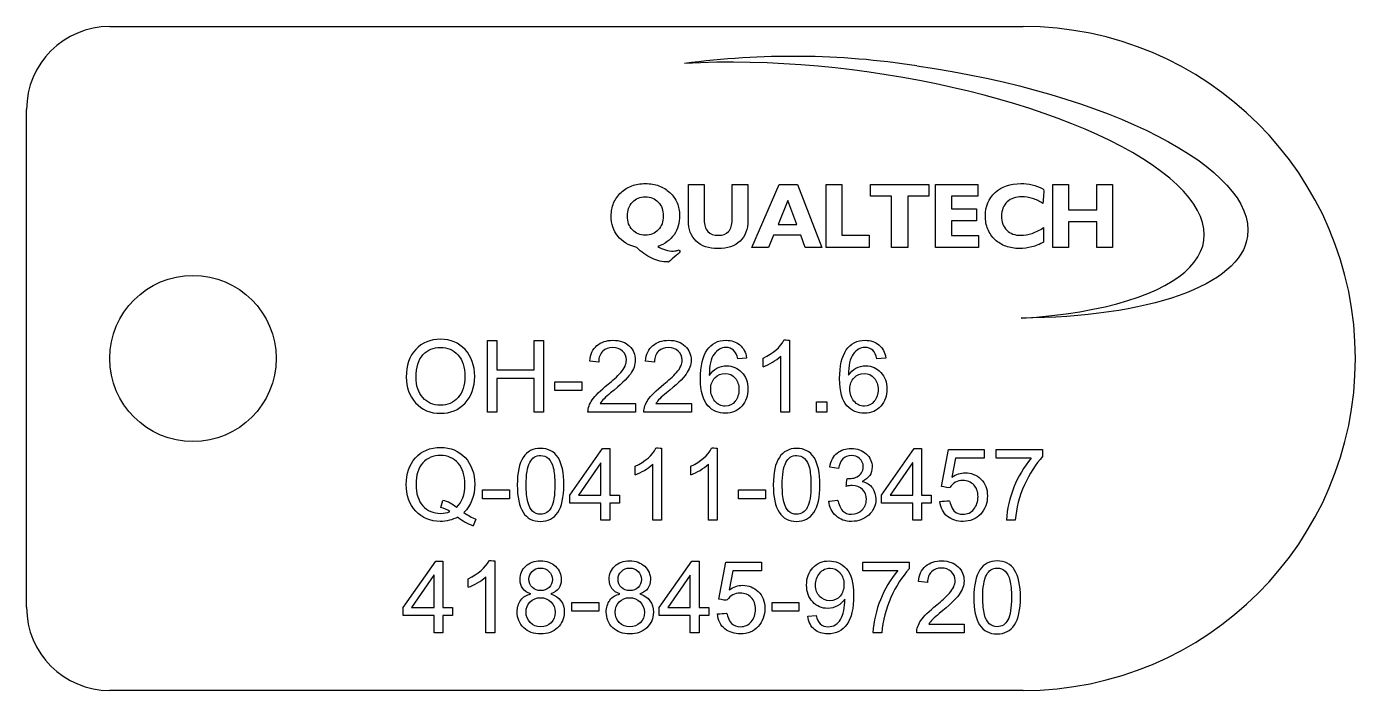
# Model space of a CAD drawing. Extents: x 78.6 to 104, y 67.4 to 80.1.
import ezdxf

# ---------------------------------------------------------------- set-up
doc = ezdxf.new("R2010")
doc.units = 0
doc.header["$LTSCALE"] = 25.4
doc.header["$MEASUREMENT"] = 0
doc.layers.get('0').update_dxf_attribs({"linetype": 'CONTINUOUS'})
doc.layers.add('DV1_DEFAULT', color=7, linetype='CONTINUOUS')
doc.layers.add('DV1_MARK', color=7, linetype='CONTINUOUS')

# ---------------------------------------------------------------- blocks, each defined once
blk = doc.blocks.new('SE1')
at = {"layer": 'DV1_DEFAULT', "color": 7, "linetype": 'CONTINUOUS'}
for p, q in [((80.203, 80.086), (97.663, 80.086)), ((78.613, 68.976), (78.613, 78.496)), ((97.663, 67.386), (80.203, 67.386))]:
    blk.add_line(p, q, dxfattribs=at)
blk.add_circle((81.793, 73.736), 1.59, dxfattribs=at)
for centre, radius, start, end in [((80.203, 78.496), 1.59, 90, 180), ((97.663, 73.736), 6.35, 270, 90), ((80.203, 68.976), 1.59, 180, 270)]:
    blk.add_arc(centre, radius, start, end, dxfattribs=at)
at = {"layer": 'DV1_MARK', "color": 7, "linetype": 'CONTINUOUS'}
for p, q in [((91.262, 77.063), (91.566, 77.063)), ((92.099, 77.063), (92.4, 77.063)), ((92.475, 75.861), (92.999, 77.063)), ((92.999, 77.063), (93.347, 77.063)), ((93.347, 77.063), (93.815, 75.861)), ((93.897, 75.861), (93.897, 77.063)), ((93.897, 77.063), (94.198, 77.063)), ((94.198, 77.063), (94.198, 76.094)), ((94.745, 76.839), (94.745, 77.063)), ((94.745, 77.063), (95.859, 77.063)), ((95.859, 77.063), (95.859, 76.839)), ((95.989, 75.861), (95.989, 77.063)), ((95.989, 77.063), (96.793, 77.063)), ((96.793, 77.063), (96.793, 76.841)), ((98.23, 75.861), (98.23, 77.063)), ((98.23, 77.063), (98.531, 77.063)), ((98.531, 77.063), (98.531, 76.581)), ((99.067, 76.581), (99.067, 77.063)), ((99.067, 77.063), (99.368, 77.063)), ((99.368, 77.063), (99.368, 75.861)), ((93.165, 76.757), (92.979, 76.302)), ((93.334, 76.302), (93.165, 76.757)), ((95.144, 76.839), (94.745, 76.839)), ((95.144, 75.861), (95.144, 76.839)), ((95.46, 76.839), (95.46, 75.861)), ((95.859, 76.839), (95.46, 76.839)), ((96.793, 76.841), (96.29, 76.841)), ((96.29, 76.841), (96.29, 76.596)), ((96.29, 76.596), (96.771, 76.596)), ((96.771, 76.596), (96.771, 76.372)), ((98.531, 76.581), (99.067, 76.581)), ((92.979, 76.302), (93.334, 76.302)), ((96.771, 76.372), (96.29, 76.372)), ((96.29, 76.372), (96.29, 76.087)), ((98.051, 76.241), (98.051, 75.962)), ((98.531, 76.348), (98.531, 75.861)), ((99.067, 76.348), (98.531, 76.348)), ((99.067, 75.861), (99.067, 76.348)), ((92.892, 76.096), (92.796, 75.861)), ((93.411, 76.096), (92.892, 76.096)), ((93.496, 75.861), (93.411, 76.096)), ((94.198, 76.094), (94.716, 76.094)), ((94.716, 76.094), (94.716, 75.861)), ((96.29, 76.087), (96.808, 76.087)), ((96.808, 76.087), (96.808, 75.861)), ((92.796, 75.861), (92.475, 75.861)), ((93.815, 75.861), (93.496, 75.861)), ((94.716, 75.861), (93.897, 75.861)), ((95.46, 75.861), (95.144, 75.861)), ((96.808, 75.861), (95.989, 75.861)), ((98.531, 75.861), (98.23, 75.861)), ((99.368, 75.861), (99.067, 75.861)), ((87.421, 72.711), (87.421, 74.079)), ((87.421, 74.079), (87.602, 74.079)), ((87.602, 74.079), (87.602, 73.517)), ((88.314, 73.517), (88.314, 74.079)), ((88.314, 74.079), (88.494, 74.079)), ((88.494, 74.079), (88.494, 72.711)), ((93.197, 74.087), (93.197, 72.711)), ((89.549, 73.668), (89.377, 73.687)), ((90.614, 73.668), (90.444, 73.687)), ((92.376, 73.743), (92.207, 73.728)), ((92.691, 73.579), (92.691, 73.743)), ((93.028, 72.711), (93.028, 73.781)), ((95.035, 73.743), (94.867, 73.728)), ((87.602, 73.517), (88.314, 73.517)), ((91.662, 73.415), (91.667, 73.415)), ((94.322, 73.415), (94.325, 73.415)), ((88.314, 73.353), (87.602, 73.353)), ((87.602, 73.353), (87.602, 72.711)), ((88.314, 72.711), (88.314, 73.353)), ((88.711, 73.122), (88.711, 73.29)), ((88.711, 73.29), (89.224, 73.29)), ((89.224, 73.29), (89.224, 73.122)), ((89.224, 73.122), (88.711, 73.122)), ((93.714, 72.904), (93.907, 72.904)), ((93.714, 72.711), (93.714, 72.904)), ((93.907, 72.904), (93.907, 72.711)), ((87.602, 72.711), (87.421, 72.711)), ((88.494, 72.711), (88.314, 72.711)), ((90.254, 72.711), (89.344, 72.711)), ((89.578, 72.874), (90.254, 72.874)), ((90.254, 72.874), (90.254, 72.711)), ((91.32, 72.711), (90.41, 72.711)), ((90.643, 72.874), (91.32, 72.874)), ((91.32, 72.874), (91.32, 72.711)), ((93.197, 72.711), (93.028, 72.711)), ((93.907, 72.711), (93.714, 72.711)), ((88.998, 71.124), (89.622, 72.012)), ((89.622, 72.012), (89.761, 72.012)), ((89.761, 72.012), (89.761, 71.124)), ((90.752, 72.019), (90.752, 70.644)), ((91.816, 72.019), (91.816, 70.644)), ((94.956, 71.124), (95.58, 72.012)), ((95.58, 72.012), (95.719, 72.012)), ((95.719, 72.012), (95.719, 71.124)), ((96.101, 71.287), (96.235, 71.992)), ((96.235, 71.992), (96.915, 71.992)), ((96.915, 71.992), (96.915, 71.829)), ((97.148, 71.829), (97.148, 71.992)), ((97.148, 71.992), (98.033, 71.992)), ((98.033, 71.992), (98.033, 71.861)), ((89.589, 71.739), (89.162, 71.124)), ((89.592, 71.739), (89.589, 71.739)), ((89.592, 71.124), (89.592, 71.739)), ((90.247, 71.511), (90.247, 71.675)), ((90.583, 70.644), (90.583, 71.713)), ((91.31, 71.511), (91.31, 71.675)), ((91.647, 70.644), (91.647, 71.713)), ((94.132, 71.629), (93.964, 71.66)), ((95.546, 71.739), (95.12, 71.124)), ((95.55, 71.739), (95.546, 71.739)), ((95.55, 71.124), (95.55, 71.739)), ((96.367, 71.829), (96.296, 71.465)), ((96.915, 71.829), (96.367, 71.829)), ((97.818, 71.829), (97.148, 71.829)), ((87.33, 71.054), (87.33, 71.222)), ((87.33, 71.222), (87.843, 71.222)), ((87.843, 71.222), (87.843, 71.054)), ((88.998, 70.97), (88.998, 71.124)), ((89.162, 71.124), (89.592, 71.124)), ((89.761, 71.124), (89.945, 71.124)), ((89.945, 71.124), (89.945, 70.97)), ((92.224, 71.054), (92.224, 71.222)), ((92.224, 71.222), (92.737, 71.222)), ((92.737, 71.222), (92.737, 71.054)), ((94.956, 70.97), (94.956, 71.124)), ((95.12, 71.124), (95.55, 71.124)), ((95.719, 71.124), (95.903, 71.124)), ((95.903, 71.124), (95.903, 70.97)), ((86.528, 70.888), (86.572, 71.02)), ((87.843, 71.054), (87.33, 71.054)), ((89.592, 70.97), (88.998, 70.97)), ((89.592, 70.644), (89.592, 70.97)), ((89.945, 70.97), (89.761, 70.97)), ((89.761, 70.97), (89.761, 70.644)), ((92.737, 71.054), (92.224, 71.054)), ((95.55, 70.97), (94.956, 70.97)), ((95.55, 70.644), (95.55, 70.97)), ((95.903, 70.97), (95.719, 70.97)), ((95.719, 70.97), (95.719, 70.644)), ((87.202, 70.661), (87.148, 70.535)), ((89.761, 70.644), (89.592, 70.644)), ((90.752, 70.644), (90.583, 70.644)), ((91.816, 70.644), (91.647, 70.644)), ((95.719, 70.644), (95.55, 70.644)), ((85.809, 68.972), (86.434, 69.86)), ((86.434, 69.86), (86.572, 69.86)), ((86.572, 69.86), (86.572, 68.972)), ((87.561, 69.866), (87.561, 68.491)), ((90.704, 68.972), (91.328, 69.86)), ((91.328, 69.86), (91.466, 69.86)), ((91.466, 69.86), (91.466, 68.972)), ((91.847, 69.135), (91.981, 69.84)), ((91.981, 69.84), (92.66, 69.84)), ((92.113, 69.677), (92.042, 69.313)), ((92.66, 69.677), (92.113, 69.677)), ((92.66, 69.84), (92.66, 69.677)), ((94.597, 69.84), (95.483, 69.84)), ((94.597, 69.677), (94.597, 69.84)), ((95.266, 69.677), (94.597, 69.677)), ((95.483, 69.84), (95.483, 69.71)), ((86.4, 69.588), (85.973, 68.972)), ((86.404, 69.588), (86.4, 69.588)), ((86.404, 68.972), (86.404, 69.588)), ((87.055, 69.359), (87.055, 69.523)), ((87.392, 68.491), (87.392, 69.561)), ((91.294, 69.588), (90.868, 68.972)), ((91.298, 69.588), (91.294, 69.588)), ((91.298, 68.972), (91.298, 69.588)), ((95.832, 69.448), (95.66, 69.468)), ((94.254, 69.134), (94.251, 69.134)), ((85.809, 68.819), (85.809, 68.972)), ((85.973, 68.972), (86.404, 68.972)), ((86.572, 68.972), (86.757, 68.972)), ((86.757, 68.972), (86.757, 68.819)), ((89.036, 69.071), (89.549, 69.071)), ((89.036, 68.902), (89.036, 69.071)), ((89.549, 68.902), (89.036, 68.902)), ((89.549, 69.071), (89.549, 68.902)), ((90.704, 68.819), (90.704, 68.972)), ((90.868, 68.972), (91.298, 68.972)), ((91.466, 68.972), (91.652, 68.972)), ((91.652, 68.972), (91.652, 68.819)), ((92.864, 69.071), (93.377, 69.071)), ((92.864, 68.902), (92.864, 69.071)), ((93.377, 68.902), (92.864, 68.902)), ((93.377, 69.071), (93.377, 68.902)), ((86.404, 68.819), (85.809, 68.819)), ((86.404, 68.491), (86.404, 68.819)), ((86.572, 68.819), (86.572, 68.491)), ((86.757, 68.819), (86.572, 68.819)), ((91.298, 68.819), (90.704, 68.819)), ((91.298, 68.491), (91.298, 68.819)), ((91.466, 68.819), (91.466, 68.491)), ((91.652, 68.819), (91.466, 68.819)), ((93.545, 68.808), (93.707, 68.82)), ((95.861, 68.655), (96.537, 68.655)), ((96.537, 68.655), (96.537, 68.491)), ((86.572, 68.491), (86.404, 68.491)), ((87.561, 68.491), (87.392, 68.491)), ((91.466, 68.491), (91.298, 68.491)), ((96.537, 68.491), (95.627, 68.491))]:
    blk.add_line(p, q, dxfattribs=at)
for centre, radius, start, end in [((93.251, 63.901), 15.615, 81.2477, 97.5988), ((92.33, 74.563), 1.048, 290.1672, 311.7603), ((89.885, 72.495), 1.048, 290.1672, 311.7603), ((90.953, 72.487), 1.039, 290.0735, 311.854), ((99.384, 70.509), 2.048, 139.9067, 176.2479), ((86.403, 70.373), 0.53, 55.126, 76.2964), ((86.424, 70.414), 0.624, 49.4635, 76.2783), ((87.527, 71.541), 1.074, 231.2728, 249.3904), ((87.583, 71.6), 1.013, 232.9493, 247.9043), ((96.849, 68.352), 2.064, 140.0522, 176.1329), ((86.707, 70.321), 1.023, 289.9006, 312.027)]:
    blk.add_arc(centre, radius, start, end, dxfattribs=at)
blk.add_ellipse((94.379, 76.941), major_axis=(-6.736, 0.948), ratio=0.337609, start_param=2.119761, end_param=5.253157, dxfattribs=at)
for points in [[(95.627, 79.334), (99.3, 78.817), (102.132, 77.358), (101.951, 76.075)], [(101.951, 76.075), (101.816, 75.118), (100.041, 74.529), (97.621, 74.507)]]:
    blk.add_open_spline(points, degree=3, dxfattribs=at)
for points, knots in [([(90.275, 75.861), (90.119, 75.901), (89.999, 75.973), (89.829, 76.183), (89.788, 76.31), (89.788, 76.551), (89.803, 76.633), (89.834, 76.709), (89.866, 76.785), (89.913, 76.853), (89.976, 76.912), (90.036, 76.969), (90.106, 77.012), (90.183, 77.04), (90.26, 77.069), (90.345, 77.082), (90.536, 77.082), (90.623, 77.068), (90.7, 77.04), (90.778, 77.011), (90.847, 76.969), (90.907, 76.912), (90.968, 76.855), (91.015, 76.788), (91.047, 76.713), (91.079, 76.637), (91.096, 76.559), (91.096, 76.329), (91.061, 76.205), (90.989, 76.104), (90.916, 76.003), (90.813, 75.927), (90.676, 75.877)], [0, 0, 0, 0, 0.12842, 0.12842, 0.25684, 0.25684, 0.333179, 0.333179, 0.333179, 0.333263, 0.333263, 0.333263, 0.333345, 0.333345, 0.333345, 0.498473, 0.498473, 0.666524, 0.666524, 0.666524, 0.666606, 0.666606, 0.666606, 0.666688, 0.666688, 0.666688, 0.78707, 0.78707, 0.999867, 0.999867, 0.999867, 1, 1, 1, 1]), ([(92.4, 77.063), (92.4, 76.834), (92.4, 76.604), (92.4, 76.375), (92.4, 76.206), (92.35, 76.075), (92.25, 75.98), (92.15, 75.886), (92.01, 75.839), (91.652, 75.839), (91.512, 75.886), (91.412, 75.98), (91.312, 76.075), (91.262, 76.206), (91.262, 76.375), (91.262, 76.604), (91.262, 76.834), (91.262, 77.063)], [0, 0, 0, 0, 0.333234, 0.333234, 0.333234, 0.333383, 0.333383, 0.333383, 0.500779, 0.500779, 0.666617, 0.666617, 0.666617, 0.666766, 0.666766, 0.666766, 1, 1, 1, 1]), ([(91.566, 77.063), (91.566, 76.838), (91.566, 76.612), (91.566, 76.387), (91.566, 76.291), (91.588, 76.218), (91.634, 76.168), (91.68, 76.117), (91.747, 76.092), (91.92, 76.092), (91.986, 76.117), (92.077, 76.217), (92.099, 76.291), (92.099, 76.387), (92.099, 76.612), (92.099, 76.838), (92.099, 77.063)], [0, 0, 0, 0, 0.333307, 0.333307, 0.333307, 0.333387, 0.333387, 0.333387, 0.445206, 0.445206, 0.55595, 0.55595, 0.666693, 0.666693, 0.666693, 1, 1, 1, 1]), ([(98.051, 75.962), (97.979, 75.92), (97.905, 75.889), (97.829, 75.87), (97.753, 75.85), (97.674, 75.839), (97.497, 75.839), (97.411, 75.854), (97.253, 75.911), (97.185, 75.953), (97.126, 76.009), (97.066, 76.066), (97.019, 76.133), (96.987, 76.211), (96.955, 76.288), (96.939, 76.371), (96.939, 76.647), (97.001, 76.797), (97.126, 76.911), (97.25, 77.026), (97.415, 77.082), (97.692, 77.082), (97.764, 77.075), (97.833, 77.058), (97.902, 77.041), (97.972, 77.018), (98.04, 76.984), (98.077, 76.966), (98.04, 76.796), (98.04, 76.702)], [0, 0, 0, 0, 0.00006, 0.00006, 0.00006, 0.077207, 0.077207, 0.163611, 0.163611, 0.250016, 0.250016, 0.250016, 0.250078, 0.250078, 0.250078, 0.330611, 0.330611, 0.500034, 0.500034, 0.500034, 0.684291, 0.684291, 0.749989, 0.749989, 0.749989, 0.750044, 0.750044, 0.750044, 1, 1, 1, 1]), ([(90.097, 76.461), (90.097, 76.354), (90.129, 76.266), (90.194, 76.197), (90.259, 76.128), (90.34, 76.093), (90.44, 76.094), (90.54, 76.095), (90.623, 76.128), (90.687, 76.197), (90.751, 76.266), (90.783, 76.354), (90.783, 76.569), (90.752, 76.657), (90.623, 76.796), (90.54, 76.83), (90.34, 76.83), (90.258, 76.796), (90.129, 76.657), (90.097, 76.569), (90.097, 76.461)], [0, 0, 0, 0, 0.000295, 0.000295, 0.000295, 0.000578, 0.000578, 0.000578, 0.000862, 0.000862, 0.000862, 0.200114, 0.200114, 0.400922, 0.400922, 0.60173, 0.60173, 0.800865, 0.800865, 1, 1, 1, 1]), ([(98.04, 76.702), (97.973, 76.745), (97.906, 76.777), (97.839, 76.798), (97.773, 76.819), (97.706, 76.83), (97.518, 76.83), (97.423, 76.798), (97.354, 76.731), (97.285, 76.666), (97.249, 76.576), (97.249, 76.348), (97.283, 76.258), (97.415, 76.124), (97.504, 76.092), (97.689, 76.092), (97.761, 76.104), (97.906, 76.154), (97.979, 76.192), (98.051, 76.241)], [0, 0, 0, 0, 0.000112, 0.000112, 0.000112, 0.17787, 0.17787, 0.500056, 0.500056, 0.500056, 0.61942, 0.61942, 0.735324, 0.735324, 0.851228, 0.851228, 0.925614, 0.925614, 1, 1, 1, 1]), ([(90.676, 75.877), (90.725, 75.85), (90.775, 75.828), (90.826, 75.813), (90.878, 75.797), (90.927, 75.791), (90.992, 75.791), (91.011, 75.793), (91.029, 75.796), (91.047, 75.799), (91.066, 75.806), (91.084, 75.814), (91.087, 75.815), (91.099, 75.792), (91.107, 75.782), (91.114, 75.772), (90.962, 75.649), (90.89, 75.582), (90.887, 75.58), (90.879, 75.582), (90.873, 75.582), (90.771, 75.582), (90.667, 75.607), (90.562, 75.655), (90.457, 75.704), (90.362, 75.772), (90.275, 75.861)], [0, 0, 0, 0, 0.000041, 0.000041, 0.000041, 0.176283, 0.176283, 0.249985, 0.249985, 0.249985, 0.249999, 0.249999, 0.249999, 0.499943, 0.499943, 0.499943, 0.749886, 0.749886, 0.749886, 0.99983, 0.99983, 0.99983, 0.999911, 0.999911, 0.999911, 1, 1, 1, 1]), ([(86.525, 74.103), (86.717, 74.103), (86.873, 74.038), (87.117, 73.777), (87.178, 73.606), (87.178, 73.181), (87.117, 73.01), (86.872, 72.752), (86.716, 72.687), (86.328, 72.687), (86.169, 72.753), (86.05, 72.888), (85.931, 73.023), (85.869, 73.185), (85.869, 73.603), (85.93, 73.78), (86.052, 73.909), (86.173, 74.039), (86.331, 74.103), (86.525, 74.103)], [0, 0, 0, 0, 0.099661, 0.099661, 0.199323, 0.199323, 0.298558, 0.298558, 0.397794, 0.397794, 0.499865, 0.499865, 0.499865, 0.731828, 0.731828, 0.999729, 0.999729, 0.999729, 1, 1, 1, 1]), ([(86.523, 72.841), (86.662, 72.841), (86.774, 72.89), (86.861, 72.987), (86.946, 73.084), (86.99, 73.219), (86.991, 73.393), (86.992, 73.572), (86.947, 73.709), (86.859, 73.806), (86.771, 73.902), (86.66, 73.949), (86.39, 73.949), (86.278, 73.902), (86.19, 73.808), (86.101, 73.714), (86.057, 73.569), (86.057, 73.216), (86.101, 73.086), (86.186, 72.988), (86.272, 72.889), (86.386, 72.841), (86.523, 72.841)], [0, 0, 0, 0, 0.000196, 0.000196, 0.000196, 0.000418, 0.000418, 0.000418, 0.000645, 0.000645, 0.000645, 0.247911, 0.247911, 0.500225, 0.500225, 0.500225, 0.774478, 0.774478, 0.999804, 0.999804, 0.999804, 1, 1, 1, 1]), ([(89.344, 72.711), (89.344, 72.788), (89.371, 72.866), (89.425, 72.945), (89.479, 73.025), (89.579, 73.124), (89.728, 73.242), (89.818, 73.314), (89.899, 73.39), (90.043, 73.548), (90.078, 73.628), (90.078, 73.777), (90.054, 73.834), (90.005, 73.879), (89.956, 73.924), (89.893, 73.947), (89.741, 73.947), (89.678, 73.924), (89.627, 73.877), (89.576, 73.829), (89.549, 73.761), (89.549, 73.668)], [0, 0, 0, 0, 0.000127, 0.000127, 0.000127, 0.000341, 0.000341, 0.000341, 0.174864, 0.174864, 0.349387, 0.349387, 0.500111, 0.500111, 0.500111, 0.746986, 0.746986, 0.999882, 0.999882, 0.999882, 1, 1, 1, 1]), ([(89.377, 73.687), (89.388, 73.816), (89.434, 73.914), (89.515, 73.982), (89.595, 74.05), (89.698, 74.084), (89.956, 74.084), (90.061, 74.047), (90.136, 73.973), (90.212, 73.899), (90.248, 73.809), (90.248, 73.616), (90.217, 73.528), (90.154, 73.438), (90.091, 73.349), (89.964, 73.228), (89.776, 73.077), (89.677, 72.998), (89.611, 72.931), (89.578, 72.874)], [0, 0, 0, 0, 0.000171, 0.000171, 0.000171, 0.23947, 0.23947, 0.499883, 0.499883, 0.499883, 0.770953, 0.770953, 0.999594, 0.999594, 0.999594, 0.999857, 0.999857, 0.999857, 1, 1, 1, 1]), ([(90.41, 72.711), (90.41, 72.788), (90.437, 72.866), (90.491, 72.945), (90.545, 73.025), (90.646, 73.124), (90.794, 73.242), (90.884, 73.315), (90.966, 73.39), (91.037, 73.469), (91.108, 73.548), (91.144, 73.628), (91.144, 73.777), (91.119, 73.834), (91.07, 73.879), (91.022, 73.924), (90.958, 73.947), (90.807, 73.947), (90.744, 73.924), (90.693, 73.877), (90.642, 73.83), (90.615, 73.761), (90.614, 73.668)], [0, 0, 0, 0, 0.000127, 0.000127, 0.000127, 0.000341, 0.000341, 0.000341, 0.000507, 0.000507, 0.000507, 0.268632, 0.268632, 0.500195, 0.500195, 0.500195, 0.747028, 0.747028, 0.999882, 0.999882, 0.999882, 1, 1, 1, 1]), ([(90.444, 73.687), (90.454, 73.816), (90.5, 73.914), (90.581, 73.982), (90.661, 74.05), (90.764, 74.084), (91.022, 74.084), (91.127, 74.047), (91.202, 73.973), (91.278, 73.899), (91.315, 73.809), (91.315, 73.616), (91.283, 73.528), (91.22, 73.438), (91.157, 73.349), (91.03, 73.228), (90.842, 73.077), (90.743, 72.998), (90.677, 72.931), (90.643, 72.874)], [0, 0, 0, 0, 0.000171, 0.000171, 0.000171, 0.23947, 0.23947, 0.499883, 0.499883, 0.499883, 0.770953, 0.770953, 0.999594, 0.999594, 0.999594, 0.999857, 0.999857, 0.999857, 1, 1, 1, 1]), ([(91.667, 73.415), (91.744, 73.535), (91.853, 73.596), (92.108, 73.596), (92.204, 73.554), (92.283, 73.471), (92.361, 73.39), (92.4, 73.283), (92.4, 73.025), (92.361, 72.914), (92.204, 72.732), (92.101, 72.687), (91.839, 72.687), (91.727, 72.735), (91.635, 72.833), (91.543, 72.93), (91.495, 73.102), (91.495, 73.593), (91.537, 73.776), (91.705, 74.022), (91.827, 74.084), (92.088, 74.084), (92.175, 74.055), (92.317, 73.94), (92.36, 73.856), (92.376, 73.743)], [0, 0, 0, 0, 0.186905, 0.186905, 0.333333, 0.333333, 0.333333, 0.415501, 0.415501, 0.498834, 0.498834, 0.582168, 0.582168, 0.666667, 0.666667, 0.666667, 0.745537, 0.745537, 0.822674, 0.822674, 0.899811, 0.899811, 0.949905, 0.949905, 1, 1, 1, 1]), ([(92.207, 73.728), (92.177, 73.874), (92.1, 73.947), (91.89, 73.947), (91.817, 73.904), (91.755, 73.819), (91.692, 73.734), (91.662, 73.599), (91.662, 73.415)], [0, 0, 0, 0, 0.591052, 0.591052, 0.999573, 0.999573, 0.999573, 1, 1, 1, 1]), ([(92.691, 73.743), (92.885, 73.835), (93.018, 73.949), (93.088, 74.087), (93.096, 74.101), (93.16, 74.087), (93.197, 74.087)], [0, 0, 0, 0, 0.000544, 0.000544, 0.000544, 1, 1, 1, 1]), ([(94.325, 73.415), (94.403, 73.535), (94.513, 73.596), (94.768, 73.596), (94.863, 73.554), (94.941, 73.471), (95.019, 73.389), (95.059, 73.283), (95.059, 73.025), (95.02, 72.914), (94.863, 72.732), (94.759, 72.687), (94.498, 72.687), (94.386, 72.735), (94.293, 72.833), (94.201, 72.929), (94.154, 73.102), (94.154, 73.593), (94.196, 73.776), (94.28, 73.899), (94.364, 74.023), (94.485, 74.084), (94.747, 74.084), (94.834, 74.055), (94.976, 73.94), (95.02, 73.856), (95.035, 73.743)], [0, 0, 0, 0, 0.139286, 0.139286, 0.25, 0.25, 0.25, 0.311734, 0.311734, 0.374343, 0.374343, 0.436953, 0.436953, 0.5, 0.5, 0.5, 0.626389, 0.626389, 0.75, 0.75, 0.75, 0.85875, 0.85875, 0.929375, 0.929375, 1, 1, 1, 1]), ([(94.867, 73.728), (94.836, 73.874), (94.758, 73.947), (94.549, 73.947), (94.475, 73.904), (94.413, 73.819), (94.351, 73.734), (94.322, 73.599), (94.322, 73.415)], [0, 0, 0, 0, 0.591052, 0.591052, 0.999573, 0.999573, 0.999573, 1, 1, 1, 1]), ([(91.969, 72.824), (92.046, 72.824), (92.109, 72.855), (92.205, 72.979), (92.229, 73.055), (92.229, 73.231), (92.205, 73.304), (92.109, 73.421), (92.044, 73.449), (91.963, 73.45), (91.889, 73.45), (91.825, 73.422), (91.717, 73.313), (91.69, 73.241), (91.69, 73.062), (91.717, 72.985), (91.769, 72.92), (91.822, 72.856), (91.889, 72.824), (91.969, 72.824)], [0, 0, 0, 0, 0.124985, 0.124985, 0.24997, 0.24997, 0.374956, 0.374956, 0.499941, 0.499941, 0.499941, 0.666023, 0.666023, 0.832105, 0.832105, 0.999882, 0.999882, 0.999882, 1, 1, 1, 1]), ([(94.627, 72.824), (94.706, 72.824), (94.768, 72.855), (94.864, 72.979), (94.889, 73.055), (94.889, 73.231), (94.864, 73.304), (94.768, 73.421), (94.703, 73.449), (94.622, 73.45), (94.547, 73.45), (94.484, 73.422), (94.376, 73.313), (94.349, 73.241), (94.349, 73.062), (94.375, 72.985), (94.428, 72.92), (94.48, 72.856), (94.547, 72.824), (94.627, 72.824)], [0, 0, 0, 0, 0.124985, 0.124985, 0.24997, 0.24997, 0.374956, 0.374956, 0.499941, 0.499941, 0.499941, 0.666023, 0.666023, 0.832105, 0.832105, 0.999882, 0.999882, 0.999882, 1, 1, 1, 1]), ([(86.854, 70.703), (86.753, 70.647), (86.642, 70.619), (86.331, 70.619), (86.174, 70.685), (86.052, 70.817), (85.93, 70.95), (85.869, 71.12), (85.869, 71.533), (85.929, 71.702), (86.047, 71.836), (86.165, 71.969), (86.325, 72.035), (86.716, 72.035), (86.873, 71.971), (86.995, 71.84), (87.118, 71.71), (87.178, 71.539), (87.178, 71.103), (87.11, 70.924), (86.973, 70.791)], [0, 0, 0, 0, 0.097222, 0.097222, 0.25, 0.25, 0.25, 0.375551, 0.375551, 0.5, 0.5, 0.5, 0.627907, 0.627907, 0.75, 0.75, 0.75, 0.870564, 0.870564, 1, 1, 1, 1]), ([(88.436, 72.016), (88.734, 72.016), (88.882, 71.783), (88.882, 71.081), (88.844, 70.906), (88.767, 70.791), (88.69, 70.677), (88.58, 70.619), (88.14, 70.619), (87.992, 70.852), (87.992, 71.552), (88.03, 71.728), (88.183, 71.959), (88.293, 72.016), (88.436, 72.016)], [0, 0, 0, 0, 0.332036, 0.332036, 0.5, 0.5, 0.5, 0.597389, 0.597389, 0.797714, 0.797714, 0.898857, 0.898857, 1, 1, 1, 1]), ([(90.247, 71.675), (90.44, 71.768), (90.573, 71.882), (90.643, 72.019), (90.651, 72.033), (90.716, 72.019), (90.752, 72.019)], [0, 0, 0, 0, 0.000544, 0.000544, 0.000544, 1, 1, 1, 1]), ([(91.31, 71.675), (91.505, 71.768), (91.636, 71.882), (91.707, 72.019), (91.715, 72.034), (91.78, 72.019), (91.816, 72.019)], [0, 0, 0, 0, 0.000544, 0.000544, 0.000544, 1, 1, 1, 1]), ([(93.331, 72.016), (93.628, 72.016), (93.776, 71.783), (93.776, 71.081), (93.738, 70.906), (93.662, 70.791), (93.585, 70.676), (93.474, 70.619), (93.035, 70.619), (92.886, 70.852), (92.886, 71.552), (92.924, 71.728), (93.002, 71.843), (93.079, 71.958), (93.188, 72.016), (93.331, 72.016)], [0, 0, 0, 0, 0.331969, 0.331969, 0.499899, 0.499899, 0.499899, 0.621092, 0.621092, 0.872741, 0.872741, 0.999797, 0.999797, 0.999797, 1, 1, 1, 1]), ([(93.964, 71.66), (93.986, 71.779), (94.034, 71.868), (94.183, 71.986), (94.272, 72.016), (94.489, 72.016), (94.585, 71.981), (94.661, 71.913), (94.738, 71.845), (94.775, 71.76), (94.775, 71.533), (94.713, 71.441), (94.587, 71.385), (94.587, 71.385), (94.587, 71.383), (94.587, 71.382)], [0, 0, 0, 0, 0.107649, 0.107649, 0.215297, 0.215297, 0.333333, 0.333333, 0.333333, 0.478667, 0.478667, 0.666667, 0.666667, 0.666667, 1, 1, 1, 1]), ([(86.83, 70.888), (86.937, 70.988), (86.991, 71.133), (86.991, 71.5), (86.948, 71.636), (86.775, 71.832), (86.663, 71.881), (86.387, 71.881), (86.275, 71.834), (86.187, 71.74), (86.1, 71.647), (86.057, 71.508), (86.057, 71.15), (86.101, 71.013), (86.187, 70.917), (86.274, 70.821), (86.387, 70.773), (86.593, 70.773), (86.653, 70.785), (86.706, 70.808)], [0, 0, 0, 0, 0.090822, 0.090822, 0.171837, 0.171837, 0.252852, 0.252852, 0.333333, 0.333333, 0.333333, 0.501692, 0.501692, 0.666667, 0.666667, 0.666667, 0.889381, 0.889381, 1, 1, 1, 1]), ([(88.437, 70.756), (88.527, 70.756), (88.596, 70.8), (88.688, 70.975), (88.711, 71.118), (88.711, 71.454), (88.701, 71.564), (88.681, 71.643), (88.661, 71.722), (88.6, 71.84), (88.496, 71.879), (88.435, 71.88), (88.344, 71.881), (88.277, 71.834), (88.231, 71.746), (88.184, 71.657), (88.162, 71.514), (88.162, 71.181), (88.173, 71.072), (88.193, 70.992), (88.213, 70.913), (88.244, 70.854), (88.326, 70.775), (88.376, 70.756), (88.437, 70.756)], [0, 0, 0, 0, 0.092948, 0.092948, 0.185896, 0.185896, 0.249983, 0.249983, 0.249983, 0.374975, 0.499966, 0.499966, 0.499966, 0.500034, 0.500034, 0.500034, 0.647565, 0.647565, 0.750017, 0.750017, 0.750017, 0.875008, 0.875008, 1, 1, 1, 1]), ([(93.331, 70.756), (93.422, 70.756), (93.491, 70.8), (93.536, 70.887), (93.582, 70.975), (93.605, 71.118), (93.605, 71.454), (93.595, 71.564), (93.555, 71.722), (93.493, 71.84), (93.391, 71.879), (93.329, 71.88), (93.239, 71.881), (93.171, 71.834), (93.126, 71.746), (93.08, 71.657), (93.057, 71.514), (93.057, 71.181), (93.067, 71.072), (93.088, 70.992), (93.109, 70.913), (93.139, 70.854), (93.179, 70.815), (93.22, 70.775), (93.271, 70.756), (93.331, 70.756)], [0, 0, 0, 0, 0.000135, 0.000135, 0.000135, 0.163007, 0.163007, 0.275307, 0.275307, 0.387606, 0.499906, 0.499906, 0.499906, 0.500041, 0.500041, 0.500041, 0.794988, 0.794988, 0.999812, 0.999812, 0.999812, 0.999914, 0.999914, 0.999914, 1, 1, 1, 1]), ([(94.277, 71.29), (94.284, 71.339), (94.29, 71.388), (94.297, 71.437), (94.298, 71.442), (94.377, 71.439), (94.403, 71.444), (94.43, 71.448), (94.459, 71.458), (94.492, 71.475), (94.525, 71.491), (94.551, 71.515), (94.573, 71.547), (94.594, 71.579), (94.605, 71.618), (94.605, 71.733), (94.582, 71.786), (94.491, 71.86), (94.439, 71.879), (94.38, 71.88), (94.312, 71.881), (94.256, 71.858), (94.213, 71.814), (94.171, 71.771), (94.144, 71.709), (94.132, 71.629)], [0, 0, 0, 0, 0.499823, 0.499823, 0.499823, 0.499876, 0.499876, 0.499876, 0.499923, 0.499923, 0.499923, 0.499979, 0.499979, 0.499979, 0.626799, 0.626799, 0.8133, 0.8133, 0.999801, 0.999801, 0.999801, 0.999896, 0.999896, 0.999896, 1, 1, 1, 1]), ([(98.033, 71.861), (97.9, 71.715), (97.783, 71.533), (97.686, 71.316), (97.588, 71.098), (97.529, 70.875), (97.511, 70.644), (97.511, 70.639), (97.397, 70.644), (97.341, 70.644)], [0, 0, 0, 0, 0.000651, 0.000651, 0.000651, 0.001352, 0.001352, 0.001352, 1, 1, 1, 1]), ([(94.587, 71.382), (94.672, 71.365), (94.737, 71.324), (94.779, 71.259), (94.822, 71.193), (94.845, 71.122), (94.845, 70.921), (94.799, 70.818), (94.709, 70.739), (94.618, 70.659), (94.51, 70.619), (94.262, 70.619), (94.163, 70.654), (94.085, 70.725), (94.006, 70.795), (93.96, 70.888), (93.947, 71.005), (93.947, 71.006), (94.06, 71.02), (94.116, 71.028), (94.12, 71.028), (94.163, 70.869), (94.208, 70.824), (94.252, 70.779), (94.311, 70.756), (94.462, 70.756), (94.528, 70.784), (94.583, 70.839), (94.637, 70.894), (94.665, 70.961), (94.665, 71.117), (94.639, 71.181), (94.59, 71.231), (94.541, 71.282), (94.475, 71.307), (94.363, 71.307), (94.323, 71.302), (94.277, 71.29)], [0, 0, 0, 0, 0.00004, 0.00004, 0.00004, 0.064134, 0.064134, 0.166685, 0.166685, 0.166685, 0.251845, 0.251845, 0.333329, 0.333329, 0.333329, 0.333384, 0.333384, 0.333384, 0.500028, 0.500028, 0.500028, 0.500067, 0.500067, 0.500067, 0.580377, 0.580377, 0.666711, 0.666711, 0.666711, 0.75247, 0.75247, 0.833356, 0.833356, 0.833356, 0.951226, 0.951226, 1, 1, 1, 1]), ([(96.296, 71.465), (96.38, 71.521), (96.466, 71.549), (96.555, 71.55), (96.669, 71.551), (96.768, 71.509), (96.853, 71.429), (96.938, 71.348), (96.979, 71.241), (96.979, 70.971), (96.937, 70.856), (96.85, 70.761), (96.764, 70.667), (96.652, 70.619), (96.399, 70.619), (96.299, 70.652), (96.216, 70.715), (96.132, 70.779), (96.085, 70.876), (96.072, 71.003)], [0, 0, 0, 0, 0.00014, 0.00014, 0.00014, 0.000309, 0.000309, 0.000309, 0.248501, 0.248501, 0.500069, 0.500069, 0.500069, 0.775118, 0.775118, 0.99983, 0.99983, 0.99983, 1, 1, 1, 1]), ([(96.072, 71.003), (96.13, 71.007), (96.189, 71.012), (96.248, 71.016), (96.256, 71.016), (96.293, 70.864), (96.339, 70.821), (96.386, 70.778), (96.443, 70.756), (96.597, 70.756), (96.666, 70.788), (96.719, 70.853), (96.772, 70.918), (96.799, 70.997), (96.799, 71.186), (96.772, 71.262), (96.718, 71.317), (96.664, 71.373), (96.594, 71.401), (96.401, 71.401), (96.319, 71.356), (96.261, 71.268), (96.248, 71.248), (96.154, 71.281), (96.101, 71.287)], [0, 0, 0, 0, 0.199991, 0.199991, 0.199991, 0.200036, 0.200036, 0.200036, 0.289973, 0.289973, 0.400027, 0.400027, 0.400027, 0.499061, 0.499061, 0.600018, 0.600018, 0.600018, 0.688693, 0.688693, 0.800009, 0.800009, 0.800009, 1, 1, 1, 1]), ([(87.055, 69.523), (87.25, 69.615), (87.382, 69.73), (87.452, 69.866), (87.46, 69.881), (87.525, 69.866), (87.561, 69.866)], [0, 0, 0, 0, 0.000543, 0.000543, 0.000543, 1, 1, 1, 1]), ([(88.25, 69.235), (88.113, 69.276), (88.045, 69.368), (88.045, 69.611), (88.08, 69.695), (88.153, 69.763), (88.225, 69.831), (88.32, 69.864), (88.555, 69.864), (88.651, 69.829), (88.724, 69.76), (88.798, 69.69), (88.834, 69.606), (88.834, 69.373), (88.768, 69.282), (88.633, 69.235), (88.632, 69.234), (88.633, 69.232), (88.633, 69.231)], [0, 0, 0, 0, 0.147004, 0.147004, 0.25, 0.25, 0.25, 0.373552, 0.373552, 0.5, 0.5, 0.5, 0.605469, 0.605469, 0.75, 0.75, 0.75, 1, 1, 1, 1]), ([(89.954, 69.235), (89.817, 69.276), (89.749, 69.368), (89.749, 69.611), (89.784, 69.695), (89.857, 69.763), (89.929, 69.831), (90.024, 69.864), (90.259, 69.864), (90.355, 69.829), (90.428, 69.76), (90.501, 69.69), (90.538, 69.606), (90.538, 69.373), (90.471, 69.282), (90.337, 69.235), (90.336, 69.234), (90.337, 69.232), (90.337, 69.231)], [0, 0, 0, 0, 0.147004, 0.147004, 0.25, 0.25, 0.25, 0.373552, 0.373552, 0.5, 0.5, 0.5, 0.605469, 0.605469, 0.75, 0.75, 0.75, 1, 1, 1, 1]), ([(94.251, 69.134), (94.218, 69.081), (94.172, 69.037), (94.114, 69.004), (94.056, 68.972), (93.995, 68.955), (93.815, 68.955), (93.718, 68.996), (93.64, 69.079), (93.562, 69.162), (93.522, 69.269), (93.522, 69.537), (93.562, 69.648), (93.642, 69.734), (93.722, 69.821), (93.826, 69.864), (94.079, 69.864), (94.19, 69.814), (94.282, 69.716), (94.376, 69.617), (94.422, 69.446), (94.422, 68.956), (94.379, 68.771), (94.294, 68.65), (94.209, 68.529), (94.088, 68.467), (93.827, 68.467), (93.741, 68.495), (93.672, 68.552), (93.603, 68.608), (93.561, 68.693), (93.545, 68.808)], [0, 0, 0, 0, 0.000039, 0.000039, 0.000039, 0.074779, 0.074779, 0.200019, 0.200019, 0.200019, 0.299329, 0.299329, 0.399999, 0.399999, 0.399999, 0.499631, 0.499631, 0.599979, 0.599979, 0.599979, 0.699226, 0.699226, 0.79996, 0.79996, 0.79996, 0.920927, 0.920927, 0.99994, 0.99994, 0.99994, 1, 1, 1, 1]), ([(95.66, 69.468), (95.671, 69.596), (95.717, 69.694), (95.798, 69.762), (95.878, 69.83), (95.981, 69.864), (96.239, 69.864), (96.344, 69.827), (96.42, 69.753), (96.495, 69.68), (96.532, 69.589), (96.532, 69.397), (96.501, 69.308), (96.437, 69.218), (96.374, 69.129), (96.248, 69.009), (96.059, 68.858), (95.96, 68.778), (95.893, 68.711), (95.861, 68.655)], [0, 0, 0, 0, 0.000171, 0.000171, 0.000171, 0.23947, 0.23947, 0.499883, 0.499883, 0.499883, 0.77331, 0.77331, 0.999594, 0.999594, 0.999594, 0.999857, 0.999857, 0.999857, 1, 1, 1, 1]), ([(97.164, 69.864), (97.462, 69.864), (97.61, 69.63), (97.61, 68.929), (97.572, 68.754), (97.494, 68.639), (97.417, 68.525), (97.308, 68.467), (96.867, 68.467), (96.719, 68.699), (96.719, 69.4), (96.758, 69.576), (96.835, 69.691), (96.911, 69.806), (97.021, 69.864), (97.164, 69.864)], [0, 0, 0, 0, 0.331969, 0.331969, 0.499899, 0.499899, 0.499899, 0.621556, 0.621556, 0.872571, 0.872571, 0.999797, 0.999797, 0.999797, 1, 1, 1, 1]), ([(88.44, 69.296), (88.503, 69.296), (88.556, 69.316), (88.642, 69.397), (88.663, 69.448), (88.663, 69.569), (88.641, 69.621), (88.598, 69.663), (88.555, 69.706), (88.501, 69.727), (88.373, 69.727), (88.321, 69.706), (88.279, 69.664), (88.237, 69.623), (88.215, 69.574), (88.215, 69.449), (88.237, 69.396), (88.281, 69.356), (88.323, 69.316), (88.376, 69.296), (88.44, 69.296)], [0, 0, 0, 0, 0.109993, 0.109993, 0.219987, 0.219987, 0.333314, 0.333314, 0.333314, 0.497589, 0.497589, 0.666627, 0.666627, 0.666627, 0.819903, 0.819903, 0.999941, 0.999941, 0.999941, 1, 1, 1, 1]), ([(90.144, 69.296), (90.207, 69.296), (90.259, 69.316), (90.302, 69.356), (90.345, 69.397), (90.367, 69.448), (90.367, 69.569), (90.345, 69.621), (90.301, 69.663), (90.258, 69.705), (90.205, 69.727), (90.077, 69.727), (90.024, 69.706), (89.982, 69.664), (89.94, 69.623), (89.919, 69.574), (89.919, 69.449), (89.941, 69.396), (89.984, 69.356), (90.026, 69.315), (90.08, 69.296), (90.144, 69.296)], [0, 0, 0, 0, 0.000059, 0.000059, 0.000059, 0.164219, 0.164219, 0.333353, 0.333353, 0.333353, 0.5, 0.5, 0.666647, 0.666647, 0.666647, 0.819913, 0.819913, 0.99994, 0.99994, 0.99994, 1, 1, 1, 1]), ([(93.967, 69.102), (94.049, 69.102), (94.115, 69.131), (94.163, 69.189), (94.212, 69.248), (94.236, 69.321), (94.236, 69.5), (94.211, 69.576), (94.161, 69.636), (94.111, 69.696), (94.049, 69.727), (93.893, 69.727), (93.826, 69.695), (93.719, 69.566), (93.693, 69.488), (93.693, 69.31), (93.719, 69.24), (93.825, 69.129), (93.889, 69.102), (93.967, 69.102)], [0, 0, 0, 0, 0.000115, 0.000115, 0.000115, 0.248817, 0.248817, 0.500058, 0.500058, 0.500058, 0.603436, 0.603436, 0.705612, 0.705612, 0.807788, 0.807788, 0.903894, 0.903894, 1, 1, 1, 1]), ([(95.483, 69.71), (95.348, 69.563), (95.233, 69.381), (95.134, 69.164), (95.037, 68.947), (94.979, 68.722), (94.961, 68.491), (94.96, 68.486), (94.846, 68.491), (94.789, 68.491)], [0, 0, 0, 0, 0.000653, 0.000653, 0.000653, 0.001353, 0.001353, 0.001353, 1, 1, 1, 1]), ([(95.627, 68.491), (95.627, 68.568), (95.654, 68.647), (95.761, 68.805), (95.863, 68.904), (96.011, 69.022), (96.101, 69.094), (96.182, 69.17), (96.254, 69.249), (96.325, 69.328), (96.361, 69.408), (96.361, 69.558), (96.337, 69.614), (96.287, 69.66), (96.238, 69.704), (96.176, 69.727), (96.025, 69.727), (95.961, 69.704), (95.91, 69.657), (95.859, 69.609), (95.832, 69.541), (95.832, 69.448)], [0, 0, 0, 0, 0.166635, 0.166635, 0.33327, 0.33327, 0.33327, 0.333381, 0.333381, 0.333381, 0.512209, 0.512209, 0.666651, 0.666651, 0.666651, 0.833286, 0.833286, 0.999921, 0.999921, 0.999921, 1, 1, 1, 1]), ([(97.165, 68.605), (97.255, 68.606), (97.323, 68.647), (97.37, 68.736), (97.416, 68.823), (97.439, 68.966), (97.439, 69.303), (97.429, 69.412), (97.409, 69.491), (97.389, 69.571), (97.328, 69.689), (97.224, 69.727), (97.072, 69.727), (97.004, 69.682), (96.913, 69.504), (96.89, 69.361), (96.89, 69.028), (96.901, 68.921), (96.921, 68.84), (96.941, 68.76), (96.972, 68.701), (97.013, 68.663), (97.054, 68.625), (97.104, 68.604), (97.165, 68.605)], [0, 0, 0, 0, 0.000135, 0.000135, 0.000135, 0.294635, 0.294635, 0.499974, 0.499974, 0.499974, 0.584366, 0.668758, 0.668758, 0.791623, 0.791623, 0.914489, 0.914489, 0.999812, 0.999812, 0.999812, 0.999914, 0.999914, 0.999914, 1, 1, 1, 1]), ([(92.042, 69.313), (92.124, 69.369), (92.211, 69.397), (92.415, 69.397), (92.514, 69.357), (92.599, 69.277), (92.683, 69.197), (92.725, 69.089), (92.725, 68.819), (92.682, 68.704), (92.596, 68.609), (92.51, 68.515), (92.397, 68.467), (92.143, 68.467), (92.045, 68.499), (91.961, 68.564), (91.878, 68.628), (91.83, 68.724), (91.818, 68.85)], [0, 0, 0, 0, 0.147305, 0.147305, 0.333296, 0.333296, 0.333296, 0.498817, 0.498817, 0.666591, 0.666591, 0.666591, 0.849366, 0.849366, 0.999887, 0.999887, 0.999887, 1, 1, 1, 1]), ([(88.633, 69.231), (88.804, 69.175), (88.89, 69.059), (88.89, 68.763), (88.848, 68.665), (88.763, 68.586), (88.679, 68.507), (88.572, 68.467), (88.307, 68.467), (88.199, 68.507), (88.031, 68.666), (87.989, 68.766), (87.989, 68.972), (88.013, 69.048), (88.059, 69.113), (88.106, 69.178), (88.17, 69.216), (88.25, 69.231), (88.25, 69.231), (88.25, 69.233), (88.25, 69.235)], [0, 0, 0, 0, 0.20101, 0.20101, 0.333307, 0.333307, 0.333307, 0.422464, 0.422464, 0.512235, 0.512235, 0.602006, 0.602006, 0.666614, 0.666614, 0.666614, 0.666693, 0.666693, 0.666693, 1, 1, 1, 1]), ([(88.44, 68.605), (88.52, 68.606), (88.586, 68.63), (88.639, 68.681), (88.692, 68.732), (88.718, 68.799), (88.718, 68.961), (88.691, 69.029), (88.636, 69.081), (88.581, 69.133), (88.515, 69.16), (88.354, 69.16), (88.288, 69.133), (88.237, 69.079), (88.185, 69.025), (88.16, 68.96), (88.16, 68.805), (88.187, 68.738), (88.292, 68.631), (88.359, 68.604), (88.44, 68.605)], [0, 0, 0, 0, 0.000075, 0.000075, 0.000075, 0.16766, 0.16766, 0.333383, 0.333383, 0.333383, 0.497213, 0.497213, 0.666692, 0.666692, 0.666692, 0.774336, 0.774336, 0.887168, 0.887168, 1, 1, 1, 1]), ([(90.337, 69.231), (90.508, 69.175), (90.593, 69.059), (90.593, 68.763), (90.551, 68.665), (90.383, 68.506), (90.275, 68.467), (90.011, 68.467), (89.902, 68.507), (89.819, 68.586), (89.736, 68.666), (89.693, 68.766), (89.693, 68.972), (89.717, 69.048), (89.763, 69.113), (89.81, 69.178), (89.873, 69.216), (89.954, 69.231), (89.954, 69.231), (89.954, 69.233), (89.954, 69.235)], [0, 0, 0, 0, 0.111712, 0.111712, 0.185237, 0.185237, 0.258761, 0.258761, 0.333307, 0.333307, 0.333307, 0.527125, 0.527125, 0.666614, 0.666614, 0.666614, 0.666693, 0.666693, 0.666693, 1, 1, 1, 1]), ([(90.144, 68.605), (90.223, 68.606), (90.289, 68.63), (90.342, 68.681), (90.395, 68.733), (90.422, 68.799), (90.422, 68.961), (90.395, 69.029), (90.34, 69.081), (90.285, 69.133), (90.219, 69.16), (90.058, 69.16), (89.992, 69.133), (89.941, 69.079), (89.889, 69.025), (89.863, 68.96), (89.863, 68.805), (89.891, 68.738), (89.943, 68.685), (89.995, 68.631), (90.063, 68.604), (90.144, 68.605)], [0, 0, 0, 0, 0.000075, 0.000075, 0.000075, 0.167647, 0.167647, 0.333358, 0.333358, 0.333358, 0.497175, 0.497175, 0.666641, 0.666641, 0.666641, 0.829361, 0.829361, 0.999924, 0.999924, 0.999924, 1, 1, 1, 1]), ([(91.818, 68.85), (91.876, 68.855), (91.935, 68.86), (91.993, 68.864), (92.001, 68.865), (92.038, 68.711), (92.085, 68.668), (92.132, 68.626), (92.189, 68.604), (92.257, 68.605), (92.343, 68.606), (92.412, 68.637), (92.465, 68.701), (92.517, 68.766), (92.545, 68.844), (92.545, 69.034), (92.518, 69.11), (92.464, 69.165), (92.41, 69.221), (92.34, 69.248), (92.255, 69.249), (92.147, 69.25), (92.064, 69.204), (92.007, 69.116), (91.994, 69.096), (91.9, 69.129), (91.847, 69.135)], [0, 0, 0, 0, 0.333199, 0.333199, 0.333199, 0.333274, 0.333274, 0.333274, 0.333338, 0.333338, 0.333338, 0.33342, 0.33342, 0.33342, 0.499223, 0.499223, 0.666619, 0.666619, 0.666619, 0.666699, 0.666699, 0.666699, 0.666801, 0.666801, 0.666801, 1, 1, 1, 1]), ([(93.707, 68.82), (93.733, 68.677), (93.808, 68.604), (93.934, 68.605), (94.038, 68.605), (94.117, 68.651), (94.172, 68.746), (94.228, 68.84), (94.254, 68.97), (94.254, 69.134)], [0, 0, 0, 0, 0.345976, 0.345976, 0.345976, 0.626883, 0.626883, 0.626883, 1, 1, 1, 1])]:
    blk.add_open_spline(points, degree=3, knots=knots, dxfattribs=at)

msp = doc.modelspace()

# ---------------------------------------------------------------- block references
at = {"color": 0}
msp.add_blockref('SE1', (0, 0), dxfattribs=at).dxf.unprotected_set("ltscale", 0)

doc.saveas('drawing.dxf')
